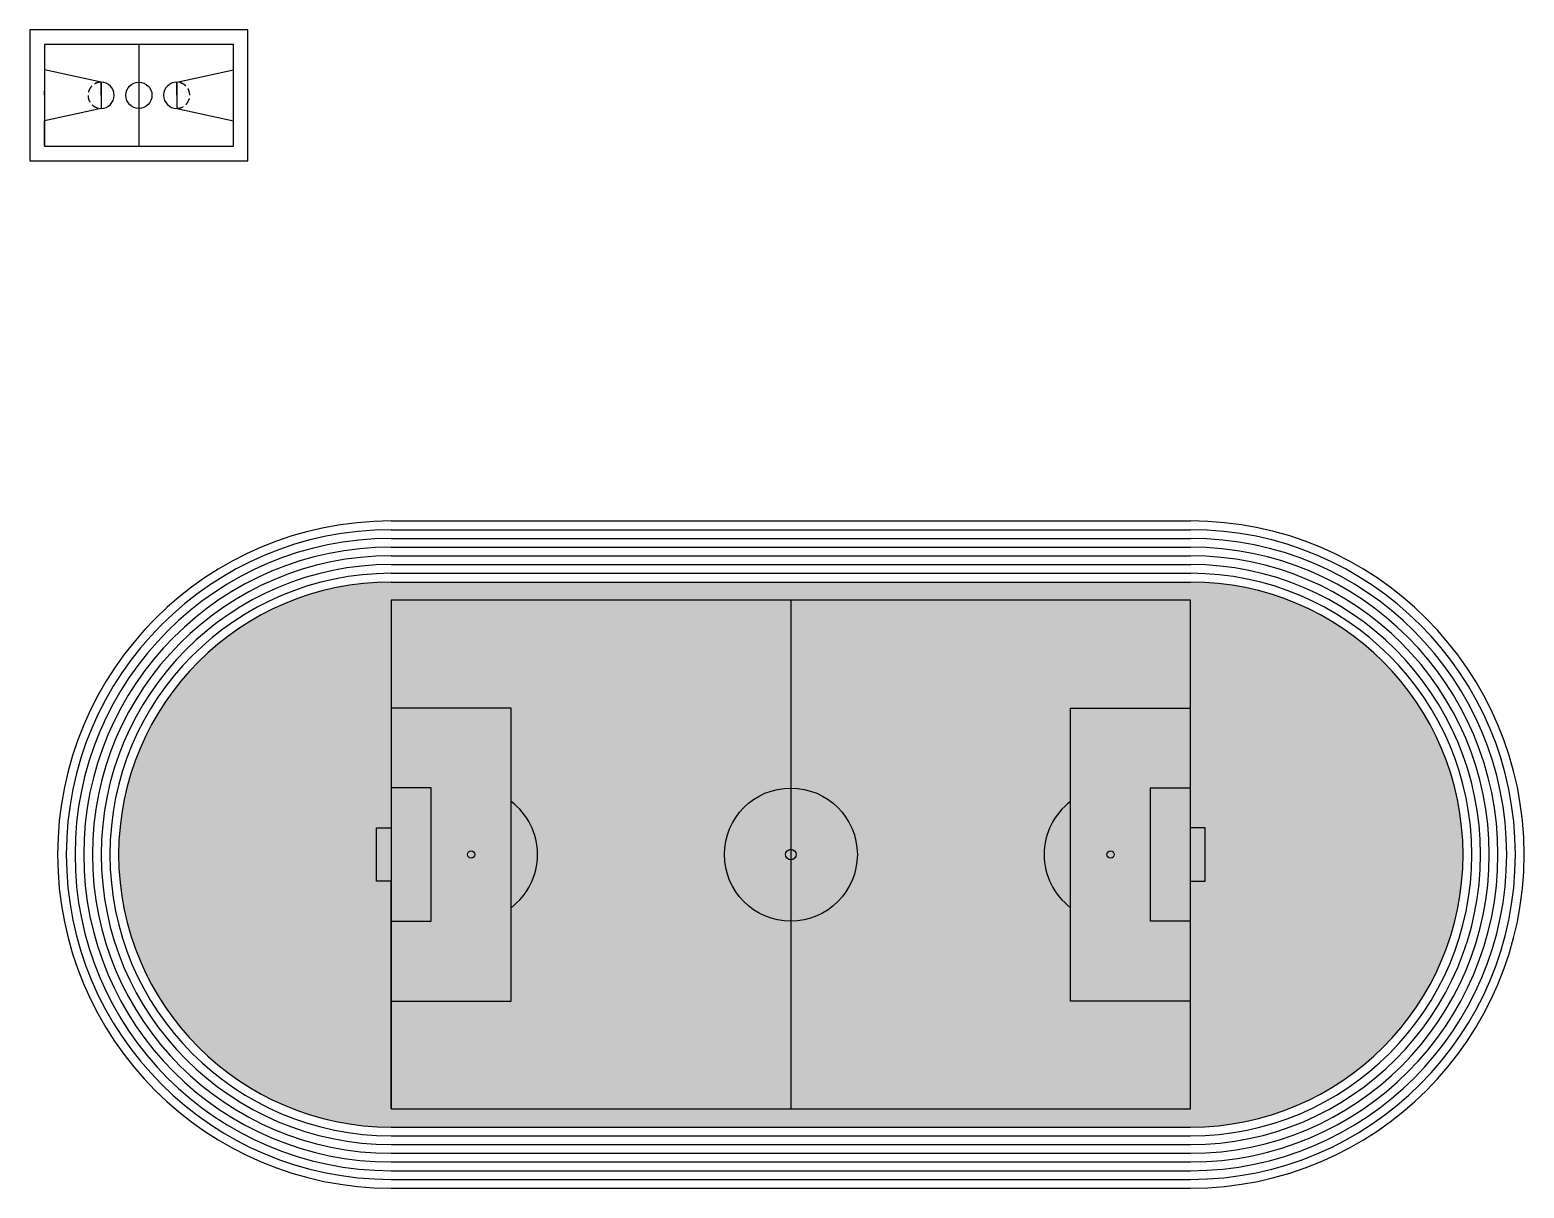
# Model space of a CAD drawing. Header units: millimetres. Extents: x 2475 to 23036, y 1289 to 17227.
import ezdxf

# ---------------------------------------------------------------- set-up
doc = ezdxf.new("R2010")
doc.units = ezdxf.units.MM
doc.header["$LTSCALE"] = 30
doc.linetypes.add('NASCOSTA2', pattern=[4.7625, 3.175, -1.5875])

msp = doc.modelspace()

# ---------------------------------------------------------------- hatches: boundary and pattern name
at = {"true_color": 0x8a7b33}
h = msp.add_hatch(color=57, dxfattribs=at)
h.dxf.hatch_style = 1
h.paths.add_polyline_path([(18646, 6245), (18446, 6245), (18446, 5513), (18646, 5513)], flags=0)
h.paths.add_polyline_path([(7446, 6245), (7246, 6245), (7246, 5513), (7446, 5513)], flags=0)
h.paths.add_polyline_path([(18446, 6795), (17896, 6795), (17896, 4963), (18446, 4963)], flags=0)
h.paths.add_polyline_path([(7996, 6795), (7446, 6795), (7446, 4963), (7996, 4963)], flags=0)
h.paths.add_polyline_path([(18446, 9629), (7446, 9629, 1), (7446, 2129), (18446, 2129, 1)])
h.paths.add_polyline_path([(18646, 6245), (18646, 5513), (18446, 5513), (18446, 2379), (7446, 2379), (7446, 3863), (7446, 4963), (7446, 5513), (7246, 5513), (7246, 6245), (7446, 6245), (7446, 6795), (7446, 7895), (7446, 9379), (18446, 9379), (18446, 6245)], flags=16)
h.paths.add_polyline_path([(16796, 5148, -0.499146), (16796, 6610)], flags=0)
h.paths.add_polyline_path([(17396, 5879, -1), (17296, 5879, -1)], flags=0)
h.paths.add_polyline_path([(13861, 5879, -1), (12031, 5879, -1)], flags=0)
h.paths.add_polyline_path([(13019, 5879, -1), (12873, 5879, -1)], flags=0)
h.paths.add_polyline_path([(9096, 5148), (9096, 3863), (7446, 3863), (7446, 7895), (9096, 7895), (9096, 6610, -0.499146)], flags=0)
h.paths.add_polyline_path([(8496, 5879, -1), (8596, 5879, -1)], flags=0)
h.paths.add_polyline_path([(7996, 6795), (7996, 4963), (7446, 4963), (7446, 5513), (7446, 6795)], flags=0)
h = msp.add_hatch(color=3)
h.dxf.hatch_style = 1
h.paths.add_polyline_path([(16796, 6610), (16796, 7895), (18446, 7895), (18446, 9379), (12946, 9379), (12946, 6794, -0.414214), (13861, 5879, -0.414214), (12946, 4964), (12946, 2379), (18446, 2379), (18446, 3863), (16796, 3863), (16796, 5148, -0.499146)])
h.paths.add_polyline_path([(17896, 6795), (18446, 6795), (18446, 7895), (16796, 7895), (16796, 3863), (18446, 3863), (18446, 4963), (17896, 4963)], flags=17)
h.paths.add_polyline_path([(17396, 5879, -1), (17296, 5879, -1)], flags=16)
h.paths.add_polyline_path([(16796, 6610, 0.499146), (16796, 5148)], flags=17)
h.paths.add_polyline_path([(12946, 6794, 0.414214), (12031, 5879, 0.414214), (12946, 4964), (12946, 5806, -0.414214), (12873, 5879, -0.414214), (12946, 5952)], flags=17)
h.paths.add_polyline_path([(12946, 6794), (12946, 5952, -0.414214), (13019, 5879, -0.414214), (12946, 5806), (12946, 4964, 0.414214), (13861, 5879, 0.414214)], flags=17)
h.paths.add_polyline_path([(12946, 9379), (7446, 9379), (7446, 7895), (9096, 7895), (9096, 6610, -0.499146), (9096, 5148), (9096, 3863), (7446, 3863), (7446, 2379), (12946, 2379), (12946, 4964, -0.414214), (12031, 5879, -0.414214), (12946, 6794)])
h.paths.add_polyline_path([(9096, 7895), (7446, 7895), (7446, 6795), (7996, 6795), (7996, 4963), (7446, 4963), (7446, 3863), (9096, 3863)], flags=17)
h.paths.add_polyline_path([(8596, 5879, -1), (8496, 5879, -1)], flags=16)
h.paths.add_polyline_path([(9096, 6610), (9096, 5148, 0.499146)], flags=17)
h = msp.add_hatch(color=3)
h.dxf.hatch_style = 1
h.paths.add_polyline_path([(18446, 6795), (17896, 6795), (17896, 4963), (18446, 4963)])
h.paths.add_polyline_path([(7996, 6795), (7446, 6795), (7446, 4963), (7996, 4963)])
h = msp.add_hatch(color=253)
h.dxf.hatch_style = 1
h.paths.add_polyline_path([(7446, 6245), (7246, 6245), (7246, 5513), (7446, 5513)])
h.paths.add_polyline_path([(18646, 6245), (18446, 6245), (18446, 5513), (18646, 5513)])
h = msp.add_hatch(color=256)
h.dxf.hatch_style = 1
h.paths.add_polyline_path([(13019, 5879, 0.414214), (12946, 5952), (12946, 5806, 0.414214)])
h.paths.add_polyline_path([(12946, 5952, 0.414214), (12873, 5879, 0.414214), (12946, 5806)])
h.paths.add_polyline_path([(17396, 5879, 1), (17296, 5879, 1)])
h.paths.add_polyline_path([(8496, 5879, 1), (8596, 5879, 1)])

# ---------------------------------------------------------------- linework, layer by layer
for p, q in [((2675, 17027), (2675, 16677)), ((3975, 17027), (3975, 15627)), ((3455, 16507), (2675, 16677)), ((4495, 16507), (5275, 16677)), ((3455, 16327), (3455, 16507)), ((3455, 16507), (3455, 16147)), ((4495, 16327), (4495, 16507)), ((4495, 16507), (4495, 16147)), ((2675, 16327), (2675, 16387)), ((2675, 16387), (2675, 16267)), ((3455, 16147), (2675, 15977)), ((4495, 16147), (5275, 15977)), ((2675, 15627), (2675, 15977)), ((7446, 10469), (18446, 10469)), ((7446, 10349), (18446, 10349)), ((7446, 10229), (18446, 10229)), ((7446, 10109), (18446, 10109)), ((7446, 10109), (18446, 10109)), ((7446, 10109), (18446, 10109)), ((7446, 9989), (18446, 9989)), ((7446, 9869), (18446, 9869)), ((7446, 9869), (18446, 9869)), ((7446, 9749), (18446, 9749)), ((7446, 9629), (18446, 9629)), ((18446, 9379), (7446, 9379)), ((7446, 9379), (7446, 2379)), ((7446, 9379), (7446, 7895)), ((12946, 9379), (12946, 2379)), ((18446, 2379), (18446, 9379)), ((7446, 7895), (7446, 3863)), ((9096, 7895), (7446, 7895)), ((7446, 7895), (7446, 6795)), ((9096, 3863), (9096, 7895)), ((16796, 3863), (16796, 7895)), ((16796, 7895), (18446, 7895)), ((7446, 6795), (7446, 4963)), ((7996, 6795), (7446, 6795)), ((7996, 4963), (7996, 6795)), ((17896, 4963), (17896, 6795)), ((17896, 6795), (18446, 6795)), ((7246, 5513), (7246, 6245)), ((7246, 6245), (7446, 6245)), ((18646, 6245), (18446, 6245)), ((18646, 5513), (18646, 6245)), ((7446, 5513), (7246, 5513)), ((7446, 4963), (7446, 5513)), ((18446, 5513), (18646, 5513)), ((7446, 3863), (7446, 4963)), ((7446, 4963), (7996, 4963)), ((18446, 4963), (17896, 4963)), ((7446, 2379), (7446, 3863)), ((7446, 3863), (9096, 3863)), ((18446, 3863), (16796, 3863)), ((7446, 2379), (18446, 2379)), ((7446, 2129), (18446, 2129)), ((7446, 2009), (18446, 2009)), ((7446, 1889), (18446, 1889)), ((7446, 1889), (18446, 1889)), ((7446, 1769), (18446, 1769)), ((7446, 1649), (18446, 1649)), ((7446, 1649), (18446, 1649)), ((7446, 1649), (18446, 1649)), ((7446, 1529), (18446, 1529)), ((7446, 1409), (18446, 1409)), ((7446, 1289), (18446, 1289))]:
    msp.add_line(p, q)
msp.add_lwpolyline([(2475, 15427), (5475, 15427), (5475, 17227), (2475, 17227), (2475, 15427)])
msp.add_lwpolyline([(2675, 15627), (5275, 15627), (5275, 17027), (2675, 17027)], close=True)
for centre, radius in [((3975, 16327), 180), ((12946, 5879), 915), ((12946, 5879), 915), ((12946, 5879), 915), ((8546, 5879), 50.2), ((12946, 5879), 72.9), ((17346, 5879), 50.2)]:
    msp.add_circle(centre, radius)
at = {"linetype": 'NASCOSTA2'}
for centre, start, end in [((3455, 16327), 90, 270), ((3455, 16327), 90, 270), ((4495, 16327), 270, 90)]:
    msp.add_arc(centre, 180, start, end, dxfattribs=at)
for centre, radius, start, end in [((3455, 16327), 180, 270, 90), ((3455, 16327), 180, 270, 90), ((4495, 16327), 180, 90, 270), ((7446, 5879), 4590, 90, 270), ((7446, 5879), 4470, 90, 270), ((18446, 5879), 4590, 270, 90), ((18446, 5879), 4470, 270, 90), ((7446, 5879), 4350, 90, 270), ((7446, 5879), 4230, 90, 270), ((18446, 5879), 4350, 270, 90), ((18446, 5879), 4230, 270, 90), ((7446, 5879), 4110, 90, 270), ((18446, 5879), 4110, 270, 90), ((7446, 5879), 3990, 90, 270), ((7446, 5879), 3870, 90, 270), ((18446, 5879), 3990, 270, 90), ((18446, 5879), 3870, 270, 90), ((7446, 5879), 3750, 90, 270), ((18446, 5879), 3750, 270, 90), ((8546, 5879), 915, 306.9482, 53.0518), ((17346, 5879), 915, 126.9482, 233.0518)]:
    msp.add_arc(centre, radius, start, end)

doc.saveas('drawing.dxf')
